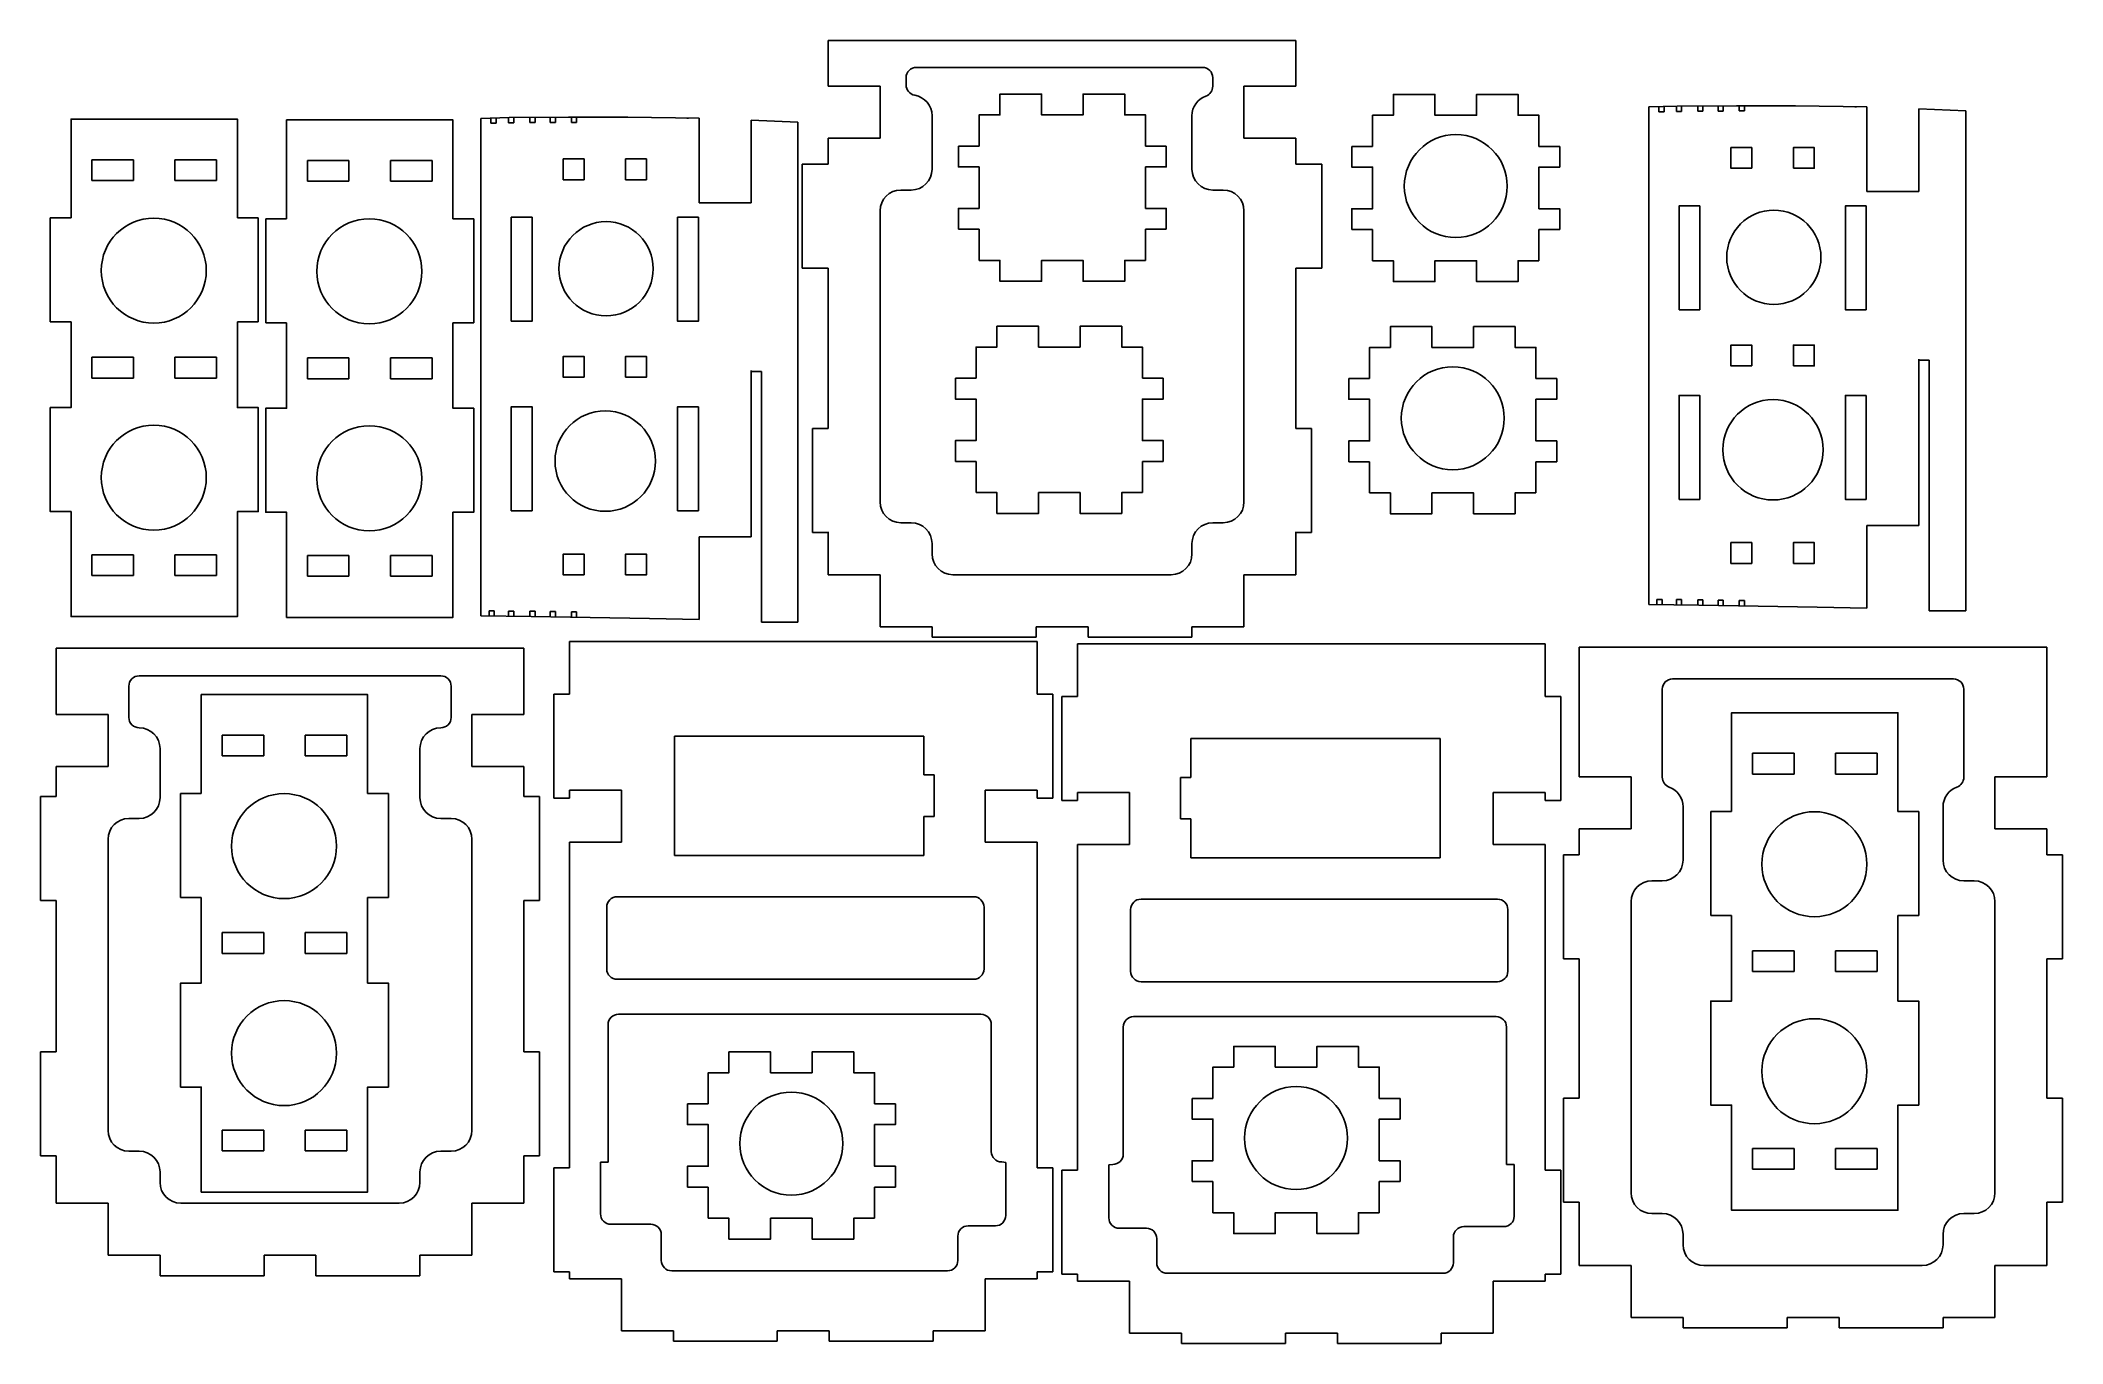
# Model space of a CAD drawing. Header units: millimetres. Extents: x 411 to 606, y 245 to 370.
import ezdxf

# ---------------------------------------------------------------- set-up
doc = ezdxf.new("R2010")
doc.units = ezdxf.units.MM
doc.layers.add('7', color=7, linetype='Continuous')

msp = doc.modelspace()

# ---------------------------------------------------------------- linework, layer by layer
at = {"color": 2}
for p, q in [((487.14, 369.92), (487.14, 365.53)), ((532.14, 369.92), (487.14, 369.92)), ((532.14, 369.92), (532.14, 365.53)), ((494.64, 365.64), (494.64, 366.33)), ((495.64, 367.33), (523.14, 367.33)), ((524.14, 365.51), (524.14, 366.33)), ((487.14, 365.53), (492.14, 365.53)), ((492.14, 365.53), (492.14, 360.53)), ((532.14, 365.53), (527.14, 365.53)), ((527.14, 365.53), (527.14, 360.53)), ((453.76, 316.62), (453.76, 362.42)), ((454.72, 361.96), (454.72, 362.45)), ((455.22, 361.96), (454.72, 361.96)), ((455.22, 362.46), (455.22, 361.96)), ((456.41, 361.99), (456.41, 362.48)), ((456.91, 361.99), (456.41, 361.99)), ((456.91, 362.49), (456.91, 361.99)), ((458.46, 362.01), (458.46, 362.51)), ((458.96, 362.01), (458.46, 362.01)), ((458.96, 362.51), (458.96, 362.01)), ((460.42, 362.03), (460.42, 362.53)), ((460.92, 362.03), (460.42, 362.03)), ((460.92, 362.53), (460.92, 362.03)), ((462.46, 362.04), (462.46, 362.55)), ((462.96, 362.04), (462.46, 362.04)), ((462.96, 362.54), (462.96, 362.04)), ((479.73, 362.25), (479.73, 355.3)), ((484.23, 354.95), (484.23, 362.06)), ((497.14, 357.53), (497.14, 362.68)), ((522.14, 357.53), (522.14, 362.68)), ((566.08, 317.72), (566.08, 363.52)), ((567.04, 363.05), (567.04, 363.54)), ((567.54, 363.05), (567.04, 363.05)), ((567.54, 363.55), (567.54, 363.05)), ((568.73, 363.09), (568.73, 363.58)), ((569.23, 363.09), (568.73, 363.09)), ((569.23, 363.59), (569.23, 363.09)), ((570.78, 363.11), (570.78, 363.6)), ((571.28, 363.11), (570.78, 363.11)), ((571.28, 363.61), (571.28, 363.11)), ((572.74, 363.13), (572.74, 363.62)), ((573.24, 363.13), (572.74, 363.13)), ((573.24, 363.63), (573.24, 363.13)), ((574.78, 363.14), (574.78, 363.64)), ((575.28, 363.14), (574.78, 363.14)), ((575.28, 363.64), (575.28, 363.14)), ((592.05, 363.35), (592.05, 356.4)), ((596.55, 356.05), (596.55, 363.16)), ((487.14, 360.53), (487.14, 358.03)), ((492.14, 360.53), (487.14, 360.53)), ((527.14, 360.53), (532.14, 360.53)), ((532.14, 360.53), (532.14, 358.03)), ((487.14, 358.03), (484.64, 358.03)), ((484.64, 358.03), (484.64, 348.03)), ((532.14, 358.03), (534.64, 358.03)), ((534.64, 358.03), (534.64, 348.03)), ((495.14, 355.53), (494.14, 355.53)), ((524.14, 355.53), (525.14, 355.53)), ((492.14, 353.53), (492.14, 325.53)), ((527.14, 353.53), (527.14, 325.53)), ((484.64, 348.03), (487.14, 348.03)), ((487.14, 348.03), (487.14, 332.59)), ((532.14, 348.03), (532.14, 332.59)), ((532.14, 348.03), (534.64, 348.03)), ((592.05, 323.28), (592.05, 339.27)), ((593.05, 339.18), (592.05, 339.18)), ((593.05, 315.06), (593.05, 339.18)), ((479.73, 322.18), (479.73, 338.18)), ((480.73, 338.09), (479.73, 338.09)), ((480.73, 313.96), (480.73, 338.09)), ((487.14, 332.59), (485.64, 332.59)), ((485.64, 332.59), (485.64, 322.59)), ((532.14, 332.59), (533.64, 332.59)), ((533.64, 332.59), (533.64, 322.59)), ((495.14, 323.53), (494.14, 323.53)), ((524.14, 323.53), (525.14, 323.53)), ((487.2, 322.59), (485.64, 322.59)), ((487.14, 322.59), (487.14, 318.53)), ((497.14, 320.53), (497.14, 321.53)), ((522.14, 320.53), (522.14, 321.53)), ((532.07, 322.59), (533.64, 322.59)), ((532.14, 322.59), (532.14, 318.53)), ((453.76, 317.1), (453.76, 314.57)), ((487.14, 318.53), (492.14, 318.53)), ((492.14, 318.53), (492.14, 313.53)), ((499.14, 318.53), (520.14, 318.53)), ((532.14, 318.53), (527.14, 318.53)), ((527.14, 318.53), (527.14, 313.53)), ((566.08, 318.2), (566.08, 315.67)), ((454.54, 315.06), (454.54, 314.56)), ((454.54, 315.06), (455.04, 315.06)), ((455.04, 315.06), (455.03, 314.56)), ((455.04, 315.06), (455.04, 314.56)), ((566.86, 316.16), (566.86, 315.66)), ((566.86, 316.16), (567.36, 316.16)), ((567.36, 316.16), (567.35, 315.66)), ((567.36, 316.16), (567.36, 315.66)), ((568.73, 316.14), (568.73, 315.64)), ((568.73, 316.14), (569.23, 316.14)), ((569.23, 316.14), (569.23, 315.63)), ((570.78, 315.61), (570.78, 316.11)), ((570.78, 316.11), (571.28, 316.11)), ((571.28, 316.11), (571.28, 315.6)), ((572.74, 316.08), (572.74, 315.58)), ((572.74, 316.08), (573.24, 316.08)), ((573.24, 316.08), (573.24, 315.57)), ((574.78, 316.05), (574.78, 315.55)), ((574.78, 316.05), (575.28, 316.05)), ((575.28, 316.05), (575.28, 315.54)), ((596.55, 315.06), (593.05, 315.06)), ((456.41, 315.04), (456.41, 314.54)), ((456.41, 315.04), (456.91, 315.04)), ((456.91, 315.04), (456.91, 314.53)), ((458.46, 314.52), (458.46, 315.02)), ((458.46, 315.02), (458.96, 315.02)), ((458.96, 315.02), (458.96, 314.51)), ((460.42, 314.98), (460.42, 314.48)), ((460.42, 314.98), (460.92, 314.98)), ((460.92, 314.98), (460.92, 314.48)), ((462.46, 314.95), (462.46, 314.45)), ((462.46, 314.95), (462.96, 314.95)), ((462.96, 314.95), (462.96, 314.44)), ((484.23, 313.96), (480.73, 313.96)), ((497.14, 313.53), (492.14, 313.53)), ((497.14, 313.53), (497.14, 312.53)), ((512.14, 313.53), (507.14, 313.53)), ((507.14, 312.53), (507.14, 313.53)), ((512.14, 312.53), (512.14, 313.53)), ((522.14, 313.53), (527.14, 313.53)), ((522.14, 313.53), (522.14, 312.53)), ((412.89, 311.48), (412.89, 305.09)), ((457.89, 311.48), (412.89, 311.48)), ((457.89, 311.48), (457.89, 305.09)), ((462.26, 312.12), (507.26, 312.12)), ((462.26, 312.12), (462.26, 307.04)), ((507.14, 312.53), (497.14, 312.53)), ((507.26, 312.12), (507.26, 307.04)), ((511.12, 311.89), (511.12, 306.82)), ((556.12, 311.89), (511.12, 311.89)), ((512.14, 312.53), (522.14, 312.53)), ((556.12, 311.89), (556.12, 306.82)), ((559.37, 311.57), (559.37, 299.09)), ((604.37, 311.57), (559.37, 311.57)), ((604.37, 311.57), (604.37, 299.09)), ((419.89, 304.81), (419.89, 307.81)), ((420.89, 308.81), (449.89, 308.81)), ((450.89, 304.81), (450.89, 307.81)), ((567.37, 299.05), (567.37, 307.51)), ((568.37, 308.51), (595.37, 308.51)), ((596.37, 299.05), (596.37, 307.51)), ((462.26, 307.04), (460.76, 307.04)), ((460.76, 307.04), (460.76, 297.04)), ((507.26, 307.04), (508.76, 307.04)), ((508.76, 307.04), (508.76, 297.04)), ((511.12, 306.82), (509.62, 306.82)), ((509.62, 306.82), (509.62, 296.82)), ((556.12, 306.82), (557.62, 306.82)), ((557.62, 306.82), (557.62, 296.82)), ((412.89, 305.09), (417.89, 305.09)), ((417.89, 305.09), (417.89, 300.09)), ((420.89, 303.81), (420.89, 303.81)), ((449.89, 303.81), (449.89, 303.81)), ((457.89, 305.09), (452.89, 305.09)), ((452.89, 305.09), (452.89, 300.09)), ((422.89, 297.09), (422.89, 301.81)), ((447.89, 297.09), (447.89, 301.81)), ((472.36, 303.02), (496.36, 303.02)), ((472.36, 291.52), (472.36, 303.02)), ((496.36, 303.02), (496.36, 299.27)), ((546.02, 302.79), (522.02, 302.79)), ((522.02, 302.79), (522.02, 299.04)), ((546.02, 291.29), (546.02, 302.79)), ((412.89, 300.09), (412.89, 297.2)), ((417.89, 300.09), (412.89, 300.09)), ((452.89, 300.09), (457.89, 300.09)), ((457.89, 300.09), (457.89, 297.2)), ((462.26, 297.81), (462.26, 297.04)), ((462.26, 297.81), (467.26, 297.81)), ((467.26, 297.81), (467.26, 292.81)), ((497.36, 299.27), (496.36, 299.27)), ((497.36, 295.27), (497.36, 299.27)), ((507.26, 297.81), (502.26, 297.81)), ((502.26, 297.81), (502.26, 292.81)), ((507.26, 297.81), (507.26, 297.04)), ((511.12, 297.59), (511.12, 296.82)), ((511.12, 297.59), (516.12, 297.59)), ((516.12, 297.59), (516.12, 292.59)), ((521.02, 295.04), (521.02, 299.04)), ((521.02, 299.04), (522.02, 299.04)), ((556.12, 297.59), (551.12, 297.59)), ((551.12, 297.59), (551.12, 292.59)), ((556.12, 297.59), (556.12, 296.82)), ((559.37, 299.09), (564.37, 299.09)), ((564.37, 299.09), (564.37, 294.09)), ((604.37, 299.09), (599.37, 299.09)), ((599.37, 299.09), (599.37, 294.09)), ((412.89, 297.2), (411.39, 297.2)), ((411.39, 297.2), (411.39, 287.2)), ((457.89, 297.2), (459.39, 297.2)), ((459.39, 297.2), (459.39, 287.2)), ((462.26, 297.04), (460.76, 297.04)), ((507.26, 297.04), (508.76, 297.04)), ((511.12, 296.82), (509.62, 296.82)), ((556.12, 296.82), (557.62, 296.82)), ((569.37, 296.22), (569.37, 291.09)), ((594.37, 296.22), (594.37, 291.09)), ((419.89, 295.09), (420.89, 295.09)), ((450.89, 295.09), (449.89, 295.09)), ((496.36, 295.27), (496.36, 291.52)), ((496.36, 295.27), (497.36, 295.27)), ((522.02, 295.04), (521.02, 295.04)), ((522.02, 295.04), (522.02, 291.29)), ((559.37, 294.09), (559.37, 291.6)), ((564.37, 294.09), (559.37, 294.09)), ((599.37, 294.09), (604.37, 294.09)), ((604.37, 294.09), (604.37, 291.6)), ((417.89, 293.09), (417.89, 265.09)), ((452.89, 293.09), (452.89, 265.09)), ((462.26, 292.81), (462.26, 261.5)), ((467.26, 292.81), (462.26, 292.81)), ((502.26, 292.81), (507.26, 292.81)), ((507.26, 292.81), (507.26, 261.5)), ((511.12, 292.59), (511.12, 261.27)), ((516.12, 292.59), (511.12, 292.59)), ((551.12, 292.59), (556.12, 292.59)), ((556.12, 292.59), (556.12, 261.27)), ((496.36, 291.52), (472.36, 291.52)), ((522.02, 291.29), (546.02, 291.29)), ((559.37, 291.6), (557.87, 291.6)), ((557.87, 291.6), (557.87, 281.6)), ((604.37, 291.6), (605.87, 291.6)), ((605.87, 291.6), (605.87, 281.6)), ((567.37, 289.09), (566.37, 289.09)), ((596.37, 289.09), (597.37, 289.09)), ((412.89, 287.2), (411.39, 287.2)), ((412.89, 287.2), (412.89, 272.65)), ((457.89, 287.2), (457.89, 272.65)), ((457.89, 287.2), (459.39, 287.2)), ((465.85, 286.56), (465.85, 280.62)), ((501.14, 287.56), (466.85, 287.56)), ((502.14, 280.62), (502.14, 286.56)), ((516.24, 280.39), (516.24, 286.33)), ((517.24, 287.33), (551.52, 287.33)), ((552.52, 286.33), (552.52, 280.39)), ((564.37, 287.09), (564.37, 259.09)), ((599.37, 287.09), (599.37, 259.09)), ((559.37, 281.6), (557.87, 281.6)), ((559.37, 281.6), (559.37, 268.18)), ((604.37, 281.6), (604.37, 268.18)), ((604.37, 281.6), (605.87, 281.6)), ((466.85, 279.62), (501.14, 279.62)), ((551.52, 279.39), (517.24, 279.39)), ((501.84, 276.26), (466.98, 276.26)), ((465.98, 262.04), (465.98, 275.26)), ((502.84, 275.26), (502.84, 263.05)), ((515.53, 275.03), (515.53, 262.82)), ((516.53, 276.03), (551.39, 276.03)), ((552.39, 261.81), (552.39, 275.03)), ((412.89, 272.65), (411.39, 272.65)), ((411.39, 272.65), (411.39, 262.65)), ((457.89, 272.65), (459.39, 272.65)), ((459.39, 272.65), (459.39, 262.65)), ((559.37, 268.18), (557.87, 268.18)), ((557.87, 268.18), (557.87, 258.18)), ((604.37, 268.18), (605.87, 268.18)), ((605.87, 268.18), (605.87, 258.18)), ((412.89, 262.65), (411.39, 262.65)), ((412.89, 262.65), (412.89, 258.09)), ((419.89, 263.09), (420.89, 263.09)), ((450.89, 263.09), (449.89, 263.09)), ((457.89, 262.65), (457.89, 258.09)), ((457.89, 262.65), (459.39, 262.65)), ((422.89, 261.09), (422.89, 260.09)), ((447.89, 261.09), (447.89, 260.09)), ((462.26, 261.5), (460.76, 261.5)), ((460.76, 261.5), (460.76, 251.5)), ((465.25, 262.04), (465.98, 262.04)), ((465.25, 257.06), (465.25, 262.04)), ((504.23, 261.99), (503.84, 262.05)), ((504.23, 256.91), (504.23, 261.99)), ((507.26, 261.5), (508.76, 261.5)), ((508.76, 261.5), (508.76, 251.5)), ((511.12, 261.27), (509.62, 261.27)), ((509.62, 261.27), (509.62, 251.27)), ((514.14, 261.77), (514.53, 261.82)), ((514.14, 256.68), (514.14, 261.77)), ((553.13, 261.81), (552.39, 261.81)), ((553.13, 256.83), (553.13, 261.81)), ((556.12, 261.27), (557.62, 261.27)), ((557.62, 261.27), (557.62, 251.27)), ((412.89, 258.09), (417.89, 258.09)), ((417.89, 258.09), (417.89, 253.09)), ((424.89, 258.09), (445.89, 258.09)), ((457.89, 258.09), (452.89, 258.09)), ((452.89, 258.09), (452.89, 253.09)), ((559.37, 258.18), (557.87, 258.18)), ((559.37, 258.18), (559.37, 252.09)), ((566.37, 257.09), (567.37, 257.09)), ((597.37, 257.09), (596.37, 257.09)), ((604.37, 258.18), (604.37, 252.09)), ((604.37, 258.18), (605.87, 258.18)), ((470.1, 256.06), (466.25, 256.06)), ((471.1, 252.58), (471.1, 255.06)), ((499.62, 254.91), (499.62, 252.58)), ((503.23, 255.91), (500.62, 255.91)), ((515.14, 255.68), (517.75, 255.68)), ((547.28, 252.35), (547.28, 254.83)), ((548.28, 255.83), (552.13, 255.83)), ((569.37, 255.09), (569.37, 254.09)), ((594.37, 255.09), (594.37, 254.09)), ((422.89, 253.09), (417.89, 253.09)), ((422.89, 253.09), (422.89, 251.09)), ((437.89, 253.09), (432.89, 253.09)), ((432.89, 251.09), (432.89, 253.09)), ((437.89, 251.09), (437.89, 253.09)), ((447.89, 253.09), (452.89, 253.09)), ((447.89, 253.09), (447.89, 251.09)), ((518.75, 254.68), (518.75, 252.35)), ((432.89, 251.09), (422.89, 251.09)), ((437.89, 251.09), (447.89, 251.09)), ((462.26, 251.5), (460.76, 251.5)), ((462.26, 251.5), (462.26, 250.81)), ((498.62, 251.58), (472.1, 251.58)), ((507.26, 251.5), (507.26, 250.81)), ((507.26, 251.5), (508.76, 251.5)), ((511.12, 251.27), (509.62, 251.27)), ((511.12, 251.27), (511.12, 250.59)), ((519.75, 251.35), (546.28, 251.35)), ((556.12, 251.27), (556.12, 250.59)), ((556.12, 251.27), (557.62, 251.27)), ((559.37, 252.09), (564.37, 252.09)), ((564.37, 252.09), (564.37, 247.09)), ((571.37, 252.09), (592.37, 252.09)), ((604.37, 252.09), (599.37, 252.09)), ((599.37, 252.09), (599.37, 247.09)), ((462.26, 250.81), (467.26, 250.81)), ((467.26, 250.81), (467.26, 245.81)), ((507.26, 250.81), (502.26, 250.81)), ((502.26, 250.81), (502.26, 245.81)), ((511.12, 250.59), (516.12, 250.59)), ((516.12, 250.59), (516.12, 245.59)), ((556.12, 250.59), (551.12, 250.59)), ((551.12, 250.59), (551.12, 245.59)), ((569.37, 247.09), (564.37, 247.09)), ((569.37, 247.09), (569.37, 246.09)), ((584.37, 247.09), (579.37, 247.09)), ((579.37, 246.09), (579.37, 247.09)), ((584.37, 246.09), (584.37, 247.09)), ((594.37, 247.09), (599.37, 247.09)), ((594.37, 247.09), (594.37, 246.09)), ((472.26, 245.81), (467.26, 245.81)), ((472.26, 245.81), (472.26, 244.81)), ((482.26, 245.81), (487.26, 245.81)), ((482.26, 244.81), (482.26, 245.81)), ((487.26, 244.81), (487.26, 245.81)), ((497.26, 245.81), (502.26, 245.81)), ((497.26, 245.81), (497.26, 244.81)), ((521.12, 245.59), (516.12, 245.59)), ((521.12, 245.59), (521.12, 244.59)), ((536.12, 245.59), (531.12, 245.59)), ((531.12, 244.59), (531.12, 245.59)), ((536.12, 244.59), (536.12, 245.59)), ((546.12, 245.59), (551.12, 245.59)), ((546.12, 245.59), (546.12, 244.59)), ((579.37, 246.09), (569.37, 246.09)), ((584.37, 246.09), (594.37, 246.09)), ((482.26, 244.81), (472.26, 244.81)), ((487.26, 244.81), (497.26, 244.81)), ((531.12, 244.59), (521.12, 244.59)), ((536.12, 244.59), (546.12, 244.59))]:
    msp.add_line(p, q, dxfattribs=at)
for p, q in [((474.73, 354.3), (474.73, 362.44)), ((587.05, 355.4), (587.05, 363.54)), ((416.33, 356.45), (416.33, 358.45)), ((420.33, 358.45), (416.33, 358.45)), ((420.33, 356.45), (420.33, 358.45)), ((424.33, 356.45), (424.33, 358.45)), ((428.33, 358.45), (424.33, 358.45)), ((428.33, 356.45), (428.33, 358.45)), ((437.06, 356.38), (437.06, 358.38)), ((441.06, 358.38), (437.06, 358.38)), ((441.06, 356.38), (441.06, 358.38)), ((445.06, 356.38), (445.06, 358.38)), ((449.06, 358.38), (445.06, 358.38)), ((449.06, 356.38), (449.06, 358.38)), ((499.67, 359.76), (501.67, 359.76)), ((519.67, 359.76), (517.67, 359.76)), ((537.51, 359.73), (539.51, 359.73)), ((557.51, 359.73), (555.51, 359.73)), ((420.33, 356.45), (416.33, 356.45)), ((428.33, 356.45), (424.33, 356.45)), ((441.06, 356.38), (437.06, 356.38)), ((449.06, 356.38), (445.06, 356.38)), ((592.05, 356.4), (592.05, 355.4)), ((479.73, 354.3), (474.73, 354.3)), ((479.73, 355.3), (479.73, 354.3)), ((592.05, 355.4), (587.05, 355.4)), ((414.33, 352.84), (412.33, 352.84)), ((430.33, 352.84), (432.33, 352.84)), ((432.33, 352.84), (432.33, 342.84)), ((435.06, 352.77), (433.06, 352.77)), ((451.06, 352.77), (453.06, 352.77)), ((453.06, 352.77), (453.06, 342.77)), ((412.33, 350.96), (412.33, 342.84)), ((433.06, 350.89), (433.06, 342.77)), ((499.67, 351.76), (501.67, 351.76)), ((501.67, 351.76), (501.67, 348.76)), ((519.67, 351.76), (517.67, 351.76)), ((517.67, 351.76), (517.67, 348.76)), ((537.51, 351.73), (539.51, 351.73)), ((539.51, 351.73), (539.51, 348.73)), ((557.51, 351.73), (555.51, 351.73)), ((555.51, 351.73), (555.51, 348.73)), ((414.33, 342.84), (412.33, 342.84)), ((432.33, 342.84), (430.33, 342.84)), ((435.06, 342.77), (433.06, 342.77)), ((453.06, 342.77), (451.06, 342.77)), ((430.33, 340.96), (430.33, 340.96)), ((451.06, 340.89), (451.06, 340.89)), ((416.33, 337.45), (416.33, 339.45)), ((420.33, 339.45), (416.33, 339.45)), ((420.33, 337.45), (420.33, 339.45)), ((424.33, 337.45), (424.33, 339.45)), ((428.33, 339.45), (424.33, 339.45)), ((428.33, 337.45), (428.33, 339.45)), ((437.06, 337.38), (437.06, 339.38)), ((441.06, 339.38), (437.06, 339.38)), ((441.06, 337.38), (441.06, 339.38)), ((445.06, 337.38), (445.06, 339.38)), ((449.06, 339.38), (445.06, 339.38)), ((449.06, 337.38), (449.06, 339.38)), ((420.33, 337.45), (416.33, 337.45)), ((428.33, 337.45), (424.33, 337.45)), ((441.06, 337.38), (437.06, 337.38)), ((449.06, 337.38), (445.06, 337.38)), ((499.38, 337.43), (501.38, 337.43)), ((519.38, 337.43), (517.38, 337.43)), ((537.22, 337.4), (539.22, 337.4)), ((557.22, 337.4), (555.22, 337.4)), ((499.38, 329.43), (501.38, 329.43)), ((501.38, 329.43), (501.38, 326.43)), ((519.38, 329.43), (517.38, 329.43)), ((517.38, 329.43), (517.38, 326.43)), ((537.22, 329.4), (539.22, 329.4)), ((539.22, 329.4), (539.22, 326.4)), ((557.22, 329.4), (555.22, 329.4)), ((555.22, 329.4), (555.22, 326.4)), ((592.05, 323.28), (587.05, 323.28)), ((587.05, 323.28), (587.05, 315.31)), ((479.73, 322.18), (474.73, 322.18)), ((474.73, 322.18), (474.73, 314.21)), ((416.33, 318.45), (416.33, 320.45)), ((420.33, 320.45), (416.33, 320.45)), ((420.33, 318.45), (420.33, 320.45)), ((424.33, 318.45), (424.33, 320.45)), ((428.33, 320.45), (424.33, 320.45)), ((428.33, 318.45), (428.33, 320.45)), ((437.06, 318.38), (437.06, 320.38)), ((441.06, 320.38), (437.06, 320.38)), ((441.06, 318.38), (441.06, 320.38)), ((445.06, 318.38), (445.06, 320.38)), ((449.06, 320.38), (445.06, 320.38)), ((449.06, 318.38), (449.06, 320.38)), ((420.33, 318.45), (416.33, 318.45)), ((428.33, 318.45), (424.33, 318.45)), ((441.06, 318.38), (437.06, 318.38)), ((449.06, 318.38), (445.06, 318.38)), ((428.86, 301.11), (428.86, 303.11)), ((432.86, 303.11), (428.86, 303.11)), ((432.86, 301.11), (432.86, 303.11)), ((436.86, 301.11), (436.86, 303.11)), ((440.86, 303.11), (436.86, 303.11)), ((440.86, 301.11), (440.86, 303.11)), ((432.86, 301.11), (428.86, 301.11)), ((440.86, 301.11), (436.86, 301.11)), ((576.04, 299.36), (576.04, 301.36)), ((580.04, 301.36), (576.04, 301.36)), ((580.04, 299.36), (580.04, 301.36)), ((584.04, 299.36), (584.04, 301.36)), ((588.04, 301.36), (584.04, 301.36)), ((588.04, 299.36), (588.04, 301.36)), ((580.04, 299.36), (576.04, 299.36)), ((588.04, 299.36), (584.04, 299.36)), ((426.86, 297.49), (424.86, 297.49)), ((424.86, 295.61), (424.86, 287.49)), ((442.86, 297.49), (444.86, 297.49)), ((444.86, 297.49), (444.86, 287.49)), ((574.04, 295.75), (572.04, 295.75)), ((590.04, 295.75), (592.04, 295.75)), ((592.04, 295.75), (592.04, 285.75)), ((572.04, 293.87), (572.04, 285.75)), ((426.86, 287.49), (424.86, 287.49)), ((444.86, 287.49), (442.86, 287.49)), ((428.86, 282.11), (428.86, 284.11)), ((432.86, 284.11), (428.86, 284.11)), ((432.86, 282.11), (432.86, 284.11)), ((436.86, 282.11), (436.86, 284.11)), ((440.86, 284.11), (436.86, 284.11)), ((440.86, 282.11), (440.86, 284.11)), ((442.86, 285.61), (442.86, 285.61)), ((574.04, 285.75), (572.04, 285.75)), ((592.04, 285.75), (590.04, 285.75)), ((432.86, 282.11), (428.86, 282.11)), ((440.86, 282.11), (436.86, 282.11)), ((576.04, 280.36), (576.04, 282.36)), ((580.04, 282.36), (576.04, 282.36)), ((580.04, 280.36), (580.04, 282.36)), ((584.04, 280.36), (584.04, 282.36)), ((588.04, 282.36), (584.04, 282.36)), ((588.04, 280.36), (588.04, 282.36)), ((590.04, 283.87), (590.04, 283.87)), ((580.04, 280.36), (576.04, 280.36)), ((588.04, 280.36), (584.04, 280.36)), ((473.61, 267.64), (475.61, 267.64)), ((493.61, 267.64), (491.61, 267.64)), ((522.15, 268.17), (524.15, 268.17)), ((542.15, 268.17), (540.15, 268.17)), ((428.86, 263.11), (428.86, 265.11)), ((432.86, 265.11), (428.86, 265.11)), ((432.86, 263.11), (432.86, 265.11)), ((436.86, 263.11), (436.86, 265.11)), ((440.86, 265.11), (436.86, 265.11)), ((440.86, 263.11), (440.86, 265.11)), ((432.86, 263.11), (428.86, 263.11)), ((440.86, 263.11), (436.86, 263.11)), ((576.04, 261.36), (576.04, 263.36)), ((580.04, 263.36), (576.04, 263.36)), ((580.04, 261.36), (580.04, 263.36)), ((584.04, 261.36), (584.04, 263.36)), ((588.04, 263.36), (584.04, 263.36)), ((588.04, 261.36), (588.04, 263.36)), ((580.04, 261.36), (576.04, 261.36)), ((588.04, 261.36), (584.04, 261.36)), ((473.61, 259.64), (475.61, 259.64)), ((475.61, 259.64), (475.61, 256.64)), ((493.61, 259.64), (491.61, 259.64)), ((491.61, 259.64), (491.61, 256.64)), ((522.15, 260.17), (524.15, 260.17)), ((524.15, 260.17), (524.15, 257.17)), ((542.15, 260.17), (540.15, 260.17)), ((540.15, 260.17), (540.15, 257.17))]:
    msp.add_line(p, q)
for points in [[(501.67, 359.76), (501.67, 362.76), (503.67, 362.76), (503.67, 364.76), (507.67, 364.76), (507.67, 362.76), (511.67, 362.76), (511.67, 364.76), (515.67, 364.76), (515.67, 362.76), (517.67, 362.76), (517.67, 359.76)], [(539.51, 359.73), (539.51, 362.73), (541.51, 362.73), (541.51, 364.73), (545.51, 364.73), (545.51, 362.73), (549.51, 362.73), (549.51, 364.73), (553.51, 364.73), (553.51, 362.73), (555.51, 362.73), (555.51, 359.73)], [(414.33, 352.84), (414.33, 352.84), (414.33, 362.36), (430.33, 362.36), (430.33, 352.84)], [(435.06, 352.77), (435.06, 352.77), (435.06, 362.28), (451.06, 362.28), (451.06, 352.77)], [(499.67, 351.76), (499.67, 353.76), (501.67, 353.76), (501.67, 357.76), (499.67, 357.76), (499.67, 359.76)], [(519.67, 359.76), (519.67, 357.76), (517.67, 357.76), (517.67, 353.76), (519.67, 353.76), (519.67, 351.76)], [(537.51, 351.73), (537.51, 353.73), (539.51, 353.73), (539.51, 357.73), (537.51, 357.73), (537.51, 359.73)], [(557.51, 359.73), (557.51, 357.73), (555.51, 357.73), (555.51, 353.73), (557.51, 353.73), (557.51, 351.73)], [(412.33, 342.84), (412.33, 352.84)], [(433.06, 342.77), (433.06, 352.77)], [(517.67, 348.76), (515.67, 348.76), (515.67, 346.76), (511.67, 346.76), (511.67, 348.76), (507.67, 348.76), (507.67, 346.76), (503.67, 346.76), (503.67, 348.76), (501.67, 348.76)], [(555.51, 348.73), (553.51, 348.73), (553.51, 346.73), (549.51, 346.73), (549.51, 348.73), (545.51, 348.73), (545.51, 346.73), (541.51, 346.73), (541.51, 348.73), (539.51, 348.73)], [(430.33, 342.84), (430.33, 334.61), (432.33, 334.61), (432.33, 324.61), (430.33, 324.61), (430.33, 314.51), (414.33, 314.51), (414.33, 324.61), (412.33, 324.61), (412.33, 334.61), (414.33, 334.61), (414.33, 342.84)], [(451.06, 342.77), (451.06, 334.54), (453.06, 334.54), (453.06, 324.54), (451.06, 324.54), (451.06, 314.43), (435.06, 314.43), (435.06, 324.54), (433.06, 324.54), (433.06, 334.54), (435.06, 334.54), (435.06, 342.77)], [(501.38, 337.43), (501.38, 340.43), (503.38, 340.43), (503.38, 342.43), (507.38, 342.43), (507.38, 340.43), (511.38, 340.43), (511.38, 342.43), (515.38, 342.43), (515.38, 340.43), (517.38, 340.43), (517.38, 337.43)], [(539.22, 337.4), (539.22, 340.4), (541.22, 340.4), (541.22, 342.4), (545.22, 342.4), (545.22, 340.4), (549.22, 340.4), (549.22, 342.4), (553.22, 342.4), (553.22, 340.4), (555.22, 340.4), (555.22, 337.4)], [(499.38, 329.43), (499.38, 331.43), (501.38, 331.43), (501.38, 335.43), (499.38, 335.43), (499.38, 337.43)], [(519.38, 337.43), (519.38, 335.43), (517.38, 335.43), (517.38, 331.43), (519.38, 331.43), (519.38, 329.43)], [(537.22, 329.4), (537.22, 331.4), (539.22, 331.4), (539.22, 335.4), (537.22, 335.4), (537.22, 337.4)], [(557.22, 337.4), (557.22, 335.4), (555.22, 335.4), (555.22, 331.4), (557.22, 331.4), (557.22, 329.4)], [(517.38, 326.43), (515.38, 326.43), (515.38, 324.43), (511.38, 324.43), (511.38, 326.43), (507.38, 326.43), (507.38, 324.43), (503.38, 324.43), (503.38, 326.43), (501.38, 326.43)], [(555.22, 326.4), (553.22, 326.4), (553.22, 324.4), (549.22, 324.4), (549.22, 326.4), (545.22, 326.4), (545.22, 324.4), (541.22, 324.4), (541.22, 326.4), (539.22, 326.4)], [(426.86, 297.49), (426.86, 297.49), (426.86, 307.01), (442.86, 307.01), (442.86, 297.49)], [(574.04, 295.75), (574.04, 295.75), (574.04, 305.26), (590.04, 305.26), (590.04, 295.75)], [(424.86, 287.49), (424.86, 297.49)], [(572.04, 285.75), (572.04, 295.75)], [(442.86, 287.49), (442.86, 279.26), (444.86, 279.26), (444.86, 269.26), (442.86, 269.26), (442.86, 259.16), (426.86, 259.16), (426.86, 269.26), (424.86, 269.26), (424.86, 279.26), (426.86, 279.26), (426.86, 287.49)], [(590.04, 285.75), (590.04, 277.52), (592.04, 277.52), (592.04, 267.52), (590.04, 267.52), (590.04, 257.41), (574.04, 257.41), (574.04, 267.52), (572.04, 267.52), (572.04, 277.52), (574.04, 277.52), (574.04, 285.75)], [(475.61, 267.64), (475.61, 270.64), (477.61, 270.64), (477.61, 272.64), (481.61, 272.64), (481.61, 270.64), (485.61, 270.64), (485.61, 272.64), (489.61, 272.64), (489.61, 270.64), (491.61, 270.64), (491.61, 267.64)], [(524.15, 268.17), (524.15, 271.17), (526.15, 271.17), (526.15, 273.17), (530.15, 273.17), (530.15, 271.17), (534.15, 271.17), (534.15, 273.17), (538.15, 273.17), (538.15, 271.17), (540.15, 271.17), (540.15, 268.17)], [(473.61, 259.64), (473.61, 261.64), (475.61, 261.64), (475.61, 265.64), (473.61, 265.64), (473.61, 267.64)], [(493.61, 267.64), (493.61, 265.64), (491.61, 265.64), (491.61, 261.64), (493.61, 261.64), (493.61, 259.64)], [(522.15, 260.17), (522.15, 262.17), (524.15, 262.17), (524.15, 266.17), (522.15, 266.17), (522.15, 268.17)], [(542.15, 268.17), (542.15, 266.17), (540.15, 266.17), (540.15, 262.17), (542.15, 262.17), (542.15, 260.17)], [(540.15, 257.17), (538.15, 257.17), (538.15, 255.17), (534.15, 255.17), (534.15, 257.17), (530.15, 257.17), (530.15, 255.17), (526.15, 255.17), (526.15, 257.17), (524.15, 257.17)], [(491.61, 256.64), (489.61, 256.64), (489.61, 254.64), (485.61, 254.64), (485.61, 256.64), (481.61, 256.64), (481.61, 254.64), (477.61, 254.64), (477.61, 256.64), (475.61, 256.64)]]:
    msp.add_lwpolyline(points)
for points in [[(463.67, 356.52), (461.67, 356.52), (461.67, 358.52), (463.67, 358.52)], [(467.67, 356.52), (469.67, 356.52), (469.67, 358.52), (467.67, 358.52)], [(575.98, 357.62), (573.98, 357.62), (573.98, 359.62), (575.98, 359.62)], [(579.98, 357.62), (581.98, 357.62), (581.98, 359.62), (579.98, 359.62)], [(568.98, 344.01), (570.98, 344.01), (570.98, 354.01), (568.98, 354.01)], [(586.98, 354.01), (584.98, 354.01), (584.98, 344.01), (586.98, 344.01)], [(456.67, 342.91), (458.67, 342.91), (458.67, 352.91), (456.67, 352.91)], [(474.67, 352.91), (472.67, 352.91), (472.67, 342.91), (474.67, 342.91)], [(575.98, 338.62), (573.98, 338.62), (573.98, 340.62), (575.98, 340.62)], [(579.98, 338.62), (581.98, 338.62), (581.98, 340.62), (579.98, 340.62)], [(463.67, 337.52), (461.67, 337.52), (461.67, 339.52), (463.67, 339.52)], [(467.67, 337.52), (469.67, 337.52), (469.67, 339.52), (467.67, 339.52)], [(456.67, 324.68), (458.67, 324.68), (458.67, 334.68), (456.67, 334.68)], [(474.67, 334.68), (472.67, 334.68), (472.67, 324.68), (474.67, 324.68)], [(568.98, 325.77), (570.98, 325.77), (570.98, 335.77), (568.98, 335.77)], [(586.98, 335.77), (584.98, 335.77), (584.98, 325.77), (586.98, 325.77)], [(575.98, 319.62), (573.98, 319.62), (573.98, 321.62), (575.98, 321.62)], [(579.98, 319.62), (581.98, 319.62), (581.98, 321.62), (579.98, 321.62)], [(463.67, 318.52), (461.67, 318.52), (461.67, 320.52), (463.67, 320.52)], [(467.67, 318.52), (469.67, 318.52), (469.67, 320.52), (467.67, 320.52)]]:
    msp.add_lwpolyline(points, close=True)
for centre, radius in [((547.51, 355.91), 4.95), ((422.29, 347.78), 5.05), ((443.02, 347.71), 5.05), ((547.22, 333.58), 4.95), ((422.29, 327.87), 5.05), ((443.02, 327.8), 5.05), ((434.82, 292.43), 5.05), ((582, 290.69), 5.05), ((434.82, 272.52), 5.05), ((582, 270.78), 5.05), ((483.61, 263.82), 4.95), ((532.15, 264.35), 4.95)]:
    msp.add_circle(centre, radius)
for centre, radius in [((465.79, 347.96), 4.53), ((578.1, 349.06), 4.53), ((578.02, 330.55), 4.83), ((465.71, 329.46), 4.83)]:
    msp.add_circle(centre, radius, dxfattribs=at)
for centre, radius, start, end in [((495.64, 366.33), 1, 90, 180), ((495.64, 365.64), 1, 180, 260.4059), ((523.14, 366.33), 1, 0, 90), ((495.14, 362.68), 2, 0, 80.4059), ((524.14, 362.68), 2, 109.4712, 180), ((523.14, 365.51), 1, 289.4712, 0), ((495.14, 357.53), 2, 270, 0), ((524.14, 357.53), 2, 180, 270), ((494.14, 353.53), 2, 90, 180), ((525.14, 353.53), 2, 0, 90), ((494.14, 325.53), 2, 180, 270), ((525.14, 325.53), 2, 270, 0), ((495.14, 321.53), 2, 0, 90), ((524.14, 321.53), 2, 90, 180), ((499.14, 320.53), 2, 180, 270), ((520.14, 320.53), 2, 270, 0), ((420.89, 307.81), 1, 90, 180), ((449.89, 307.81), 1, 0, 90), ((568.37, 307.51), 1, 90, 180), ((595.37, 307.51), 1, 0, 90), ((420.89, 304.81), 1, 180, 270), ((420.89, 301.81), 2, 0, 90), ((449.89, 301.81), 2, 90, 180), ((449.89, 304.81), 1, 270, 0), ((568.37, 299.05), 1, 180, 250.5288), ((567.37, 296.22), 2, 0, 70.5288), ((596.37, 296.22), 2, 109.4712, 180), ((595.37, 299.05), 1, 289.4712, 0), ((420.89, 297.09), 2, 270, 0), ((449.89, 297.09), 2, 180, 270), ((419.89, 293.09), 2, 90, 180), ((450.89, 293.09), 2, 0, 90), ((567.37, 291.09), 2, 270, 0), ((596.37, 291.09), 2, 180, 270), ((566.37, 287.09), 2, 90, 180), ((597.37, 287.09), 2, 0, 90), ((466.85, 286.56), 1, 90, 180), ((501.14, 286.56), 1, 0, 90), ((517.24, 286.33), 1, 90, 180), ((551.52, 286.33), 1, 0, 90), ((466.85, 280.62), 1, 180, 270), ((501.14, 280.62), 1, 270, 0), ((517.24, 280.39), 1, 180, 270), ((551.52, 280.39), 1, 270, 0), ((466.98, 275.26), 1, 90, 180), ((501.84, 275.26), 1, 0, 90), ((516.53, 275.03), 1, 90, 180), ((551.39, 275.03), 1, 0, 90), ((419.89, 265.09), 2, 180, 270), ((450.89, 265.09), 2, 270, 0), ((420.89, 261.09), 2, 0, 90), ((449.89, 261.09), 2, 90, 180), ((503.84, 263.05), 1, 180, 270), ((514.53, 262.82), 1, 270, 0), ((424.89, 260.09), 2, 180, 270), ((445.89, 260.09), 2, 270, 0), ((566.37, 259.09), 2, 180, 270), ((597.37, 259.09), 2, 270, 0), ((466.25, 257.06), 1, 180, 270), ((503.23, 256.91), 1, 270, 0), ((552.13, 256.83), 1, 270, 0), ((567.37, 255.09), 2, 0, 90), ((596.37, 255.09), 2, 90, 180), ((470.1, 255.06), 1, 0, 90), ((500.62, 254.91), 1, 90, 180), ((515.14, 256.68), 1, 180, 270), ((517.75, 254.68), 1, 0, 90), ((548.28, 254.83), 1, 90, 180), ((571.37, 254.09), 2, 180, 270), ((592.37, 254.09), 2, 270, 0), ((472.1, 252.58), 1, 180, 270), ((498.62, 252.58), 1, 270, 0), ((519.75, 252.35), 1, 180, 270), ((546.28, 252.35), 1, 270, 0)]:
    msp.add_arc(centre, radius, start, end, dxfattribs=at)
at = {"layer": '7', "color": 2, "linetype": 'Continuous'}
for points in [[(453.76, 362.42), (456.48, 362.49), (462.18, 362.55), (467.87, 362.53)], [(453.76, 362.42), (453.76, 362.42)], [(456.91, 362.49), (456.91, 362.49)], [(467.87, 362.53), (474.73, 362.44)], [(473.57, 362.44), (473.73, 362.44)], [(479.73, 362.25), (484.23, 362.06)], [(566.08, 363.52), (568.8, 363.58), (574.5, 363.64), (580.19, 363.63)], [(566.08, 363.52), (566.08, 363.52)], [(569.23, 363.59), (569.23, 363.59)], [(580.19, 363.63), (587.05, 363.54)], [(585.89, 363.54), (586.05, 363.53)], [(592.05, 363.35), (596.55, 363.16)], [(596.55, 315.06), (596.55, 356.05)], [(484.23, 313.96), (484.23, 354.95)], [(576.58, 315.52), (570.89, 315.61), (566.08, 315.67)], [(566.86, 315.66), (566.86, 315.66)], [(568.73, 315.64), (568.73, 315.64)], [(570.78, 315.61), (570.78, 315.61)], [(572.74, 315.58), (572.74, 315.58)], [(574.78, 315.55), (574.78, 315.55)], [(582.28, 315.41), (576.58, 315.52)], [(587.05, 315.31), (582.28, 315.41)], [(464.27, 314.42), (458.57, 314.51), (453.76, 314.57)], [(454.54, 314.56), (454.54, 314.56)], [(456.41, 314.54), (456.41, 314.54)], [(458.46, 314.52), (458.46, 314.52)], [(460.42, 314.48), (460.42, 314.48)], [(462.46, 314.45), (462.46, 314.45)], [(469.96, 314.32), (464.27, 314.42)], [(474.73, 314.21), (469.96, 314.32)]]:
    msp.add_lwpolyline(points, dxfattribs=at)

doc.saveas('drawing.dxf')
